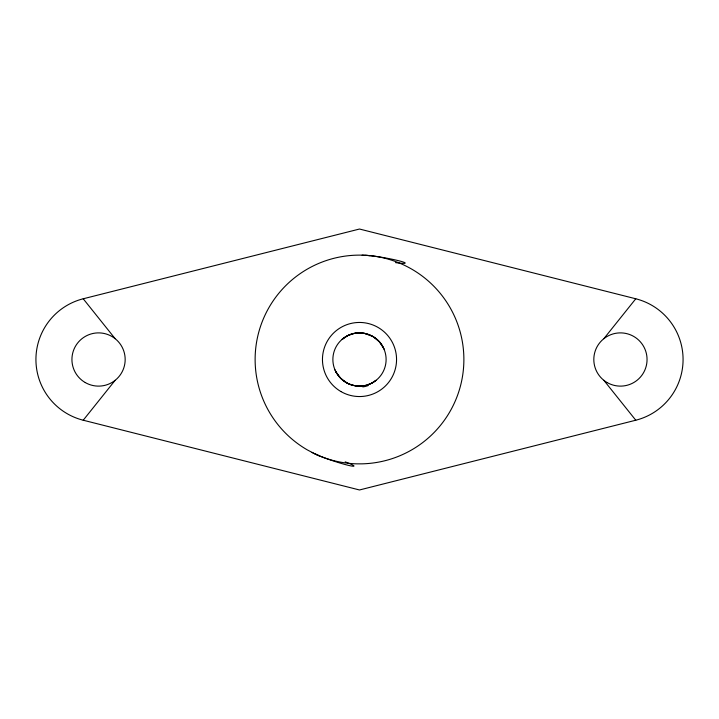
<?xml version="1.0" encoding="UTF-8"?>
<svg xmlns="http://www.w3.org/2000/svg" width="719" height="719" viewBox="0 0 719 719"><rect width="100%" height="100%" fill="white"/><g stroke="black" fill="none" stroke-linecap="round" stroke-linejoin="round"><path stroke-width="1.08" d="M83.224 420.22A62.625 62.625 0 0 1 83.224 298.78L359.5 229.028L635.776 298.78A62.625 62.625 0 0 1 635.776 420.22L359.5 489.972L83.224 420.22L115.148 380.306M603.852 338.694L635.776 298.78M342.909 338.694L343.349 338.343L341.885 339.548L347.879 335.557L354.377 333.382M343.574 338.173L344.329 337.633M344.572 337.463L345.048 337.148M345.345 336.959C358.493 328.107 378.329 334.407 384.027 349.164M367.391 384.917L371.849 383.083L376.091 380.306C366.861 387.918 352.481 388.026 343.152 380.504M355.087 333.257L364.308 333.319L372.64 336.357M362.106 385.986L360.812 386.085M362.106 255.155L369.863 255.64M319.317 455.837L314.401 453.626M314.302 453.581L307.31 449.896A104.381 104.381 0 0 1 291.743 280.104A104.381 104.381 0 0 1 456.978 322.175A104.381 104.381 0 0 1 362.106 463.845L356.894 463.845A104.381 104.381 0 0 1 311.884 452.386M373.278 336.726L379.533 341.983L383.703 348.418M342.702 380.144L338.964 376.423L336.348 372.622M603.852 380.306L635.776 420.22M83.224 298.78L115.148 338.694M336.168 372.316L334.973 369.836M335.935 371.876L340.716 378.356L347.43 383.227A17.103 10.309 14.4 0 0 360.794 386.04M335.764 371.543L335.431 370.869M368.2 385.537A22.127 12.394 12.1 0 1 362.798 386.903M365.225 255.416A20.779 1.537 10.2 0 1 397.283 260.386A20.779 1.537 10.2 0 1 395.513 262.633M345.21 461.85A20.779 1.537 18.1 0 1 345.713 464.672A20.779 1.537 18.1 0 1 315.138 453.824M346.19 382.553A26.612 26.612 0 0 0 386.112 359.5A26.612 26.612 0 0 0 346.19 336.447A26.612 26.612 0 0 0 346.19 382.553M340.977 391.585A37.055 37.055 0 0 0 396.555 359.5A37.055 37.055 0 0 0 340.977 327.415A37.055 37.055 0 0 0 340.977 391.585M85.246 382.553A26.612 26.612 0 0 0 125.169 359.5A26.612 26.612 0 0 0 85.246 336.447A26.612 26.612 0 0 0 85.246 382.553M607.133 382.553A26.612 26.612 0 0 0 647.055 359.5A26.612 26.612 0 0 0 607.133 336.447A26.612 26.612 0 0 0 607.133 382.553"/></g></svg>
